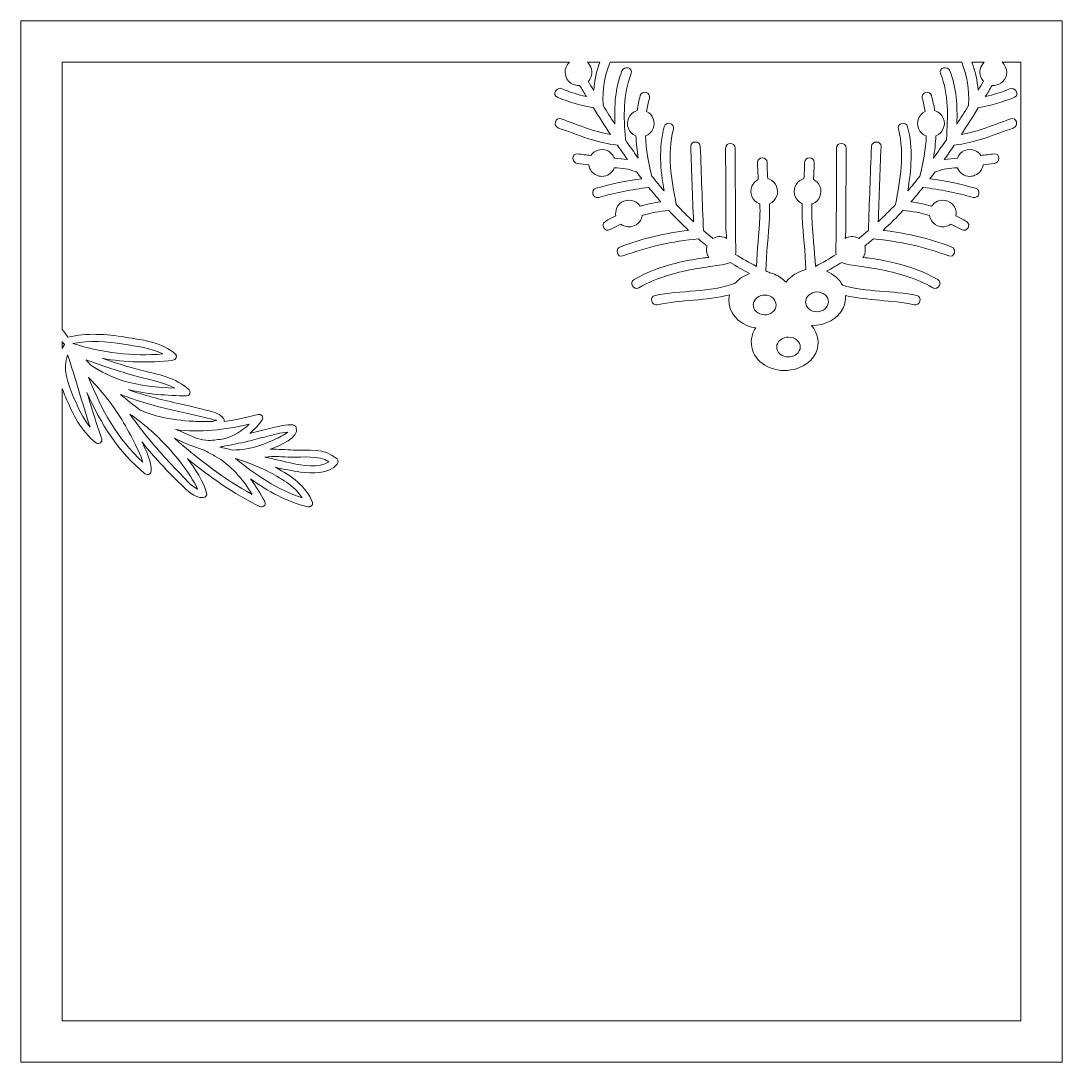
# Model space of a CAD drawing. Header units: inches. Extents: x -622 to 6982, y -2318 to 2869.
# Drawn here: x 2402 to 3382, y -1090 to -110 of the extents above; entities that cross this region are included whole.
import ezdxf

# ---------------------------------------------------------------- set-up
doc = ezdxf.new("R2010")
doc.units = ezdxf.units.IN
doc.header["$MEASUREMENT"] = 0
doc.layers.add('Layer 1', color=7, linetype='Continuous')

msp = doc.modelspace()

# ---------------------------------------------------------------- linework, layer by layer
at = {"layer": 'Layer 1', "lineweight": 0}
msp.add_lwpolyline([(2402.19, -110.19), (2402.19, -1089.81), (3381.81, -1089.81), (3381.81, -110.19), (2402.19, -110.19)], dxfattribs=at)
for points, knots in [([(3342.8, -1050.8), (3342.8, -1050.8), (2441.2, -1050.8), (2441.2, -1050.8), (2441.2, -1050.8), (2441.2, -456.1), (2441.2, -456.1), (2442.09, -458.73), (2443.11, -461.33), (2444.21, -463.89), (2451.31, -480.39), (2458.68, -496.3), (2473.37, -507.39), (2475.73, -509.16), (2479.33, -506.2), (2478.38, -503.53), (2473.26, -489.08), (2468.83, -474.41), (2464.4, -459.74), (2477.1, -488.81), (2494.01, -516.04), (2518.99, -536.23), (2521.25, -538.06), (2524.7, -536.95), (2524.81, -533.81), (2525.14, -524.31), (2519.93, -514.6), (2515.96, -506.09), (2520.77, -512.04), (2525.74, -517.87), (2530.86, -523.56), (2538.04, -531.54), (2545.5, -539.26), (2553.24, -546.69), (2559.12, -552.34), (2564.96, -558.81), (2573.68, -558.76), (2575.89, -558.75), (2577.57, -556.59), (2576.97, -554.44), (2573.82, -543.07), (2566.82, -532.07), (2558.86, -522.05), (2580.03, -539.3), (2602.3, -555.12), (2626.96, -567.14), (2629.99, -568.63), (2633.3, -565.6), (2631.63, -562.47), (2627.69, -555.11), (2623.25, -547.86), (2618.2, -541.1), (2634.72, -552.78), (2652.33, -562.67), (2672.3, -567.49), (2674.64, -568.05), (2677.44, -565.85), (2676.5, -563.29), (2670.76, -547.66), (2656.19, -538.24), (2642.24, -530.46), (2642.08, -530.38), (2641.92, -530.3), (2641.76, -530.21), (2649.56, -532.03), (2657.41, -533.63), (2665.2, -534.71), (2675.77, -536.18), (2692.26, -536.51), (2699.67, -527.22), (2700.8, -525.8), (2701.13, -523.77), (2699.67, -522.39), (2688.32, -511.59), (2672.57, -514.36), (2658.25, -513.97), (2651.93, -513.79), (2644.23, -512.96), (2636.81, -513.28), (2637.55, -512.98), (2638.29, -512.67), (2639.03, -512.36), (2645.16, -509.77), (2664.61, -502.57), (2661.32, -492.84), (2660.78, -491.26), (2659.62, -490.53), (2658.03, -490.34), (2652.04, -489.63), (2644.69, -491.93), (2638.8, -493.07), (2631.89, -494.42), (2625.15, -496.37), (2618.32, -498.07), (2618.06, -498.14), (2617.79, -498.2), (2617.52, -498.27), (2622.14, -494.59), (2626.2, -490.29), (2629.35, -485.51), (2631.03, -482.97), (2628.26, -479.75), (2625.5, -480.5), (2614.97, -483.35), (2604.21, -485.71), (2593.36, -487.24), (2594.11, -482.87), (2587.9, -479.73), (2583.84, -478.48), (2572.27, -474.92), (2560.33, -472.48), (2548.55, -469.78), (2533.28, -466.27), (2518.01, -462.58), (2503.38, -457.15), (2521.21, -461.61), (2539.84, -462.57), (2558.14, -463.12), (2561.05, -463.21), (2562.71, -459.29), (2560.56, -457.29), (2547.82, -445.46), (2531.18, -443.01), (2514.99, -438.69), (2502.94, -435.47), (2490.57, -431.95), (2478.57, -427.65), (2500.55, -431.54), (2523, -432.2), (2545.32, -429.51), (2547.97, -429.2), (2550.18, -425.86), (2547.74, -423.69), (2535.13, -412.5), (2516.5, -410.45), (2500.49, -407.79), (2482.5, -404.8), (2464.34, -403.68), (2446.49, -407.73), (2444.7, -405.36), (2442.94, -402.97), (2441.2, -400.56), (2441.2, -400.56), (2441.2, -149.2), (2441.2, -149.2), (2441.2, -149.2), (2918.28, -149.2), (2918.28, -149.2), (2916.94, -150.42), (2915.87, -151.91), (2915.15, -153.63), (2912.47, -160.03), (2915.5, -167.42), (2921.9, -170.1), (2923.47, -170.76), (2925.11, -171.08), (2926.76, -171.08), (2927.13, -171.08), (2927.51, -171.06), (2927.89, -171.03), (2930, -174.51), (2932.13, -178), (2934.27, -181.5), (2926.48, -179.64), (2918.74, -177.42), (2911.44, -174.32), (2906.17, -172.08), (2901.58, -179.83), (2906.9, -182.09), (2917.77, -186.71), (2929.3, -189.7), (2940.85, -192.17), (2946.06, -200.54), (2951.37, -208.88), (2956.82, -217.15), (2940.83, -214.44), (2925.6, -207.76), (2910.37, -202.37), (2904.89, -200.43), (2902.54, -209.12), (2907.97, -211.05), (2926.2, -217.5), (2944.04, -225.22), (2963.41, -227.02), (2966.55, -231.65), (2969.74, -236.23), (2972.99, -240.78), (2968.89, -240.13), (2964.69, -239.84), (2960.61, -239.47), (2959.43, -236.34), (2957.03, -233.68), (2953.7, -232.29), (2948.07, -229.93), (2941.67, -232), (2938.39, -236.89), (2934.21, -236.39), (2930.02, -235.92), (2925.84, -235.4), (2920.1, -234.69), (2920.15, -243.7), (2925.84, -244.4), (2929.36, -244.83), (2932.88, -245.24), (2936.4, -245.66), (2937.01, -249.91), (2939.75, -253.74), (2943.99, -255.51), (2945.57, -256.17), (2947.21, -256.49), (2948.83, -256.49), (2953.75, -256.49), (2958.44, -253.58), (2960.46, -248.76), (2960.51, -248.63), (2960.55, -248.49), (2960.6, -248.36), (2967.3, -248.9), (2974.16, -249.49), (2980.2, -252.03), (2980.65, -252.22), (2981.08, -252.31), (2981.48, -252.35), (2983.11, -254.51), (2984.75, -256.65), (2986.41, -258.79), (2971.85, -260.6), (2957.54, -263.71), (2943.4, -267.66), (2937.83, -269.22), (2940.19, -277.9), (2945.79, -276.34), (2961.21, -272.03), (2976.85, -268.63), (2992.81, -267.07), (2992.86, -267.07), (2992.9, -267.05), (2992.94, -267.05), (2996.62, -271.58), (3000.37, -276.03), (3004.21, -280.4), (2997.67, -281.26), (2991.22, -282.71), (2984.91, -284.64), (2983.57, -282.56), (2981.62, -280.84), (2979.18, -279.82), (2972.77, -277.14), (2965.39, -280.17), (2962.71, -286.57), (2961.72, -288.93), (2961.52, -291.41), (2961.96, -293.75), (2958.61, -295.37), (2955.3, -297.08), (2952.06, -298.88), (2946.99, -301.68), (2951.52, -309.46), (2956.6, -306.65), (2959.9, -304.82), (2963.27, -303.07), (2966.69, -301.43), (2967.53, -302.07), (2968.45, -302.62), (2969.46, -303.04), (2971.04, -303.71), (2972.69, -304.02), (2974.3, -304.02), (2979.23, -304.02), (2983.92, -301.11), (2985.93, -296.29), (2986.32, -295.36), (2986.58, -294.4), (2986.73, -293.45), (2994.86, -290.91), (3003.21, -289.21), (3011.73, -288.67), (3017.74, -295.13), (3023.97, -301.35), (3030.44, -307.3), (3008.51, -309.85), (2986.97, -314.97), (2966.25, -322.71), (2960.87, -324.72), (2963.2, -333.42), (2968.64, -331.39), (2991.46, -322.86), (3015.29, -317.42), (3039.56, -315.39), (3042.23, -317.65), (3044.95, -319.85), (3047.69, -322.01), (3046.82, -324.79), (3046.95, -327.77), (3048.07, -330.5), (3048.41, -331.32), (3048.84, -332.09), (3049.33, -332.81), (3047.02, -332.94), (3044.8, -333.07), (3042.97, -333.36), (3034.9, -334.65), (3026.84, -336.14), (3018.9, -338.09), (3004.96, -341.51), (2991.59, -346.45), (2979.06, -353.47), (2974.01, -356.31), (2978.54, -364.08), (2983.6, -361.25), (2999.62, -352.27), (3017.03, -347.22), (3034.99, -343.83), (3043.03, -342.31), (3051.14, -341.18), (3059.24, -339.99), (3062.68, -339.49), (3066.4, -339.11), (3069.37, -337.4), (3075.3, -341.17), (3081.39, -344.73), (3087.71, -348.02), (3082.45, -349.86), (3077.73, -352.99), (3074.07, -357.13), (3050.76, -365.9), (3022.87, -363.43), (2998.84, -368.58), (2993.18, -369.79), (2995.57, -378.47), (3001.23, -377.26), (3023.22, -372.55), (3047.12, -373.55), (3068.74, -367.92), (3066.43, -379.52), (3072.29, -391.59), (3085.75, -397.01), (3088.3, -398.04), (3090.95, -398.7), (3093.62, -399.08), (3093.08, -399.79), (3092.57, -400.52), (3092.1, -401.28), (3092.05, -401.35), (3092.05, -401.41), (3092.02, -401.48), (3091.99, -401.54), (3091.94, -401.57), (3091.91, -401.63), (3085.47, -415.03), (3091.29, -430.82), (3107.99, -436.97), (3124.02, -442.88), (3143.48, -436.34), (3149.98, -422.87), (3154.32, -413.9), (3152.3, -404.01), (3145.95, -396.7), (3158.74, -397.13), (3171.36, -390.55), (3176.05, -379.79), (3177.65, -376.13), (3178.22, -372.33), (3177.95, -368.64), (3198.79, -373.47), (3221.54, -372.76), (3242.54, -377.26), (3248.19, -378.47), (3250.6, -369.8), (3244.93, -368.58), (3222.74, -363.82), (3197.27, -365.57), (3175.15, -358.97), (3172.15, -353.26), (3166.93, -348.49), (3160.16, -345.79), (3165.03, -343.14), (3169.77, -340.34), (3174.4, -337.4), (3177.38, -339.11), (3181.1, -339.49), (3184.53, -339.99), (3192.64, -341.17), (3200.74, -342.31), (3208.79, -343.83), (3226.73, -347.22), (3244.15, -352.27), (3260.17, -361.25), (3265.22, -364.08), (3269.77, -356.31), (3264.71, -353.47), (3252.18, -346.45), (3238.81, -341.52), (3224.87, -338.09), (3217.5, -336.27), (3210.02, -334.87), (3202.53, -333.64), (3200.46, -333.3), (3197.47, -333.18), (3194.32, -332.98), (3196.51, -329.87), (3197.26, -325.83), (3196.08, -322.01), (3198.83, -319.85), (3201.54, -317.65), (3204.21, -315.39), (3228.48, -317.42), (3252.32, -322.86), (3275.13, -331.39), (3280.56, -333.42), (3282.91, -324.72), (3277.52, -322.71), (3256.8, -314.97), (3235.26, -309.85), (3213.33, -307.3), (3219.8, -301.35), (3226.03, -295.13), (3232.04, -288.67), (3240.56, -289.21), (3248.92, -290.91), (3257.04, -293.45), (3257.19, -294.4), (3257.45, -295.36), (3257.84, -296.29), (3259.14, -299.39), (3261.56, -301.8), (3264.68, -303.08), (3266.22, -303.71), (3267.83, -304.03), (3269.45, -304.03), (3271.1, -304.03), (3272.75, -303.7), (3274.31, -303.04), (3275.31, -302.63), (3276.21, -302.05), (3277.05, -301.41), (3280.48, -303.06), (3283.86, -304.81), (3287.17, -306.65), (3292.24, -309.45), (3296.79, -301.68), (3291.71, -298.88), (3288.47, -297.08), (3285.17, -295.37), (3281.82, -293.75), (3282.28, -291.35), (3282.03, -288.88), (3281.06, -286.57), (3279.77, -283.47), (3277.34, -281.06), (3274.23, -279.79), (3271.12, -278.51), (3267.69, -278.52), (3264.59, -279.82), (3262.15, -280.84), (3260.2, -282.56), (3258.87, -284.64), (3252.55, -282.71), (3246.11, -281.26), (3239.56, -280.4), (3243.4, -276.03), (3247.15, -271.58), (3250.83, -267.05), (3250.87, -267.05), (3250.91, -267.07), (3250.96, -267.07), (3266.92, -268.63), (3282.56, -272.03), (3297.98, -276.34), (3303.57, -277.9), (3305.95, -269.22), (3300.38, -267.66), (3286.23, -263.71), (3271.92, -260.6), (3257.37, -258.79), (3259.02, -256.65), (3260.66, -254.51), (3262.29, -252.35), (3262.69, -252.31), (3263.12, -252.22), (3263.57, -252.03), (3269.61, -249.49), (3276.48, -248.9), (3283.17, -248.36), (3283.22, -248.49), (3283.26, -248.63), (3283.31, -248.76), (3285.33, -253.58), (3290.02, -256.49), (3294.94, -256.49), (3296.56, -256.49), (3298.2, -256.17), (3299.78, -255.51), (3304.02, -253.74), (3306.76, -249.91), (3307.37, -245.66), (3310.89, -245.24), (3314.42, -244.83), (3317.93, -244.4), (3323.61, -243.7), (3323.68, -234.69), (3317.93, -235.4), (3313.75, -235.92), (3309.56, -236.39), (3305.38, -236.89), (3304, -234.83), (3302.05, -233.22), (3299.7, -232.25), (3296.59, -230.97), (3293.17, -230.99), (3290.07, -232.29), (3286.97, -233.59), (3284.56, -236.01), (3283.28, -239.13), (3283.23, -239.24), (3283.2, -239.36), (3283.16, -239.47), (3279.08, -239.84), (3274.87, -240.12), (3270.78, -240.78), (3274.03, -236.23), (3277.22, -231.65), (3280.36, -227.02), (3299.72, -225.22), (3317.59, -217.49), (3335.8, -211.05), (3341.22, -209.13), (3338.89, -200.43), (3333.41, -202.37), (3318.17, -207.76), (3302.94, -214.44), (3286.95, -217.15), (3292.4, -208.88), (3297.71, -200.54), (3302.92, -192.17), (3314.47, -189.7), (3326, -186.71), (3336.87, -182.09), (3342.19, -179.83), (3337.61, -172.08), (3332.33, -174.32), (3325.03, -177.42), (3317.29, -179.64), (3309.5, -181.5), (3311.65, -177.99), (3313.79, -174.49), (3315.91, -170.99), (3316.28, -171.03), (3316.65, -171.08), (3317.03, -171.08), (3318.65, -171.08), (3320.29, -170.76), (3321.87, -170.1), (3324.97, -168.8), (3327.38, -166.37), (3328.66, -163.26), (3329.93, -160.15), (3329.92, -156.73), (3328.62, -153.63), (3327.91, -151.91), (3326.83, -150.42), (3325.49, -149.2), (3325.49, -149.2), (3342.8, -149.2), (3342.8, -149.2), (3342.8, -149.2), (3342.8, -1050.8), (3342.8, -1050.8)], [0, 0, 0, 0, 1, 1, 1, 2, 2, 2, 3, 3, 3, 4, 4, 4, 5, 5, 5, 6, 6, 6, 7, 7, 7, 8, 8, 8, 9, 9, 9, 10, 10, 10, 11, 11, 11, 12, 12, 12, 13, 13, 13, 14, 14, 14, 15, 15, 15, 16, 16, 16, 17, 17, 17, 18, 18, 18, 19, 19, 19, 20, 20, 20, 21, 21, 21, 22, 22, 22, 23, 23, 23, 24, 24, 24, 25, 25, 25, 26, 26, 26, 27, 27, 27, 28, 28, 28, 29, 29, 29, 30, 30, 30, 31, 31, 31, 32, 32, 32, 33, 33, 33, 34, 34, 34, 35, 35, 35, 36, 36, 36, 37, 37, 37, 38, 38, 38, 39, 39, 39, 40, 40, 40, 41, 41, 41, 42, 42, 42, 43, 43, 43, 44, 44, 44, 45, 45, 45, 46, 46, 46, 47, 47, 47, 48, 48, 48, 49, 49, 49, 50, 50, 50, 51, 51, 51, 52, 52, 52, 53, 53, 53, 54, 54, 54, 55, 55, 55, 56, 56, 56, 57, 57, 57, 58, 58, 58, 59, 59, 59, 60, 60, 60, 61, 61, 61, 62, 62, 62, 63, 63, 63, 64, 64, 64, 65, 65, 65, 66, 66, 66, 67, 67, 67, 68, 68, 68, 69, 69, 69, 70, 70, 70, 71, 71, 71, 72, 72, 72, 73, 73, 73, 74, 74, 74, 75, 75, 75, 76, 76, 76, 77, 77, 77, 78, 78, 78, 79, 79, 79, 80, 80, 80, 81, 81, 81, 82, 82, 82, 83, 83, 83, 84, 84, 84, 85, 85, 85, 86, 86, 86, 87, 87, 87, 88, 88, 88, 89, 89, 89, 90, 90, 90, 91, 91, 91, 92, 92, 92, 93, 93, 93, 94, 94, 94, 95, 95, 95, 96, 96, 96, 97, 97, 97, 98, 98, 98, 99, 99, 99, 100, 100, 100, 101, 101, 101, 102, 102, 102, 103, 103, 103, 104, 104, 104, 105, 105, 105, 106, 106, 106, 107, 107, 107, 108, 108, 108, 109, 109, 109, 110, 110, 110, 111, 111, 111, 112, 112, 112, 113, 113, 113, 114, 114, 114, 115, 115, 115, 116, 116, 116, 117, 117, 117, 118, 118, 118, 119, 119, 119, 120, 120, 120, 121, 121, 121, 122, 122, 122, 123, 123, 123, 124, 124, 124, 125, 125, 125, 126, 126, 126, 127, 127, 127, 128, 128, 128, 129, 129, 129, 130, 130, 130, 131, 131, 131, 132, 132, 132, 133, 133, 133, 134, 134, 134, 135, 135, 135, 136, 136, 136, 137, 137, 137, 138, 138, 138, 139, 139, 139, 140, 140, 140, 141, 141, 141, 142, 142, 142, 143, 143, 143, 144, 144, 144, 145, 145, 145, 146, 146, 146, 147, 147, 147, 148, 148, 148, 149, 149, 149, 150, 150, 150, 151, 151, 151, 152, 152, 152, 153, 153, 153, 154, 154, 154, 155, 155, 155, 156, 156, 156, 157, 157, 157, 158, 158, 158, 159, 159, 159, 160, 160, 160, 161, 161, 161, 162, 162, 162, 163, 163, 163, 164, 164, 164, 165, 165, 165, 166, 166, 166, 167, 167, 167, 168, 168, 168, 169, 169, 169, 170, 170, 170, 171, 171, 171, 172, 172, 172, 173, 173, 173, 174, 174, 174, 175, 175, 175, 176, 176, 176, 177, 177, 177, 178, 178, 178, 179, 179, 179, 180, 180, 180, 181, 181, 181, 182, 182, 182, 183, 183, 183, 184, 184, 184, 185, 185, 185, 186, 186, 186, 187, 187, 187, 188, 188, 188, 189, 189, 189, 189]), ([(2946.83, -149.2), (2943.63, -157.72), (2941.75, -166.48), (2941.1, -175.43), (2939.39, -172.62), (2937.68, -169.81), (2935.98, -167.01), (2936.96, -165.94), (2937.79, -164.73), (2938.37, -163.34), (2940.48, -158.31), (2939.04, -152.68), (2935.23, -149.2), (2935.23, -149.2), (2946.83, -149.2), (2946.83, -149.2)], [0, 0, 0, 0, 1, 1, 1, 2, 2, 2, 3, 3, 3, 4, 4, 4, 5, 5, 5, 5]), ([(2956.44, -149.2), (2956.44, -149.2), (3287.33, -149.2), (3287.33, -149.2), (3292.47, -161.87), (3294.62, -174.88), (3293.74, -188.57), (3293.71, -189), (3293.75, -189.39), (3293.82, -189.76), (3290.17, -195.61), (3286.47, -201.45), (3282.7, -207.26), (3283.37, -190.29), (3282.45, -173.38), (3276.11, -157.29), (3274.01, -151.96), (3265.3, -154.28), (3267.43, -159.68), (3275.24, -179.51), (3274.42, -200.46), (3272.87, -221.33), (3272.85, -221.58), (3272.87, -221.81), (3272.88, -222.04), (3268.92, -227.87), (3264.87, -233.65), (3260.73, -239.34), (3261.9, -232.39), (3262.69, -225.4), (3262.99, -218.4), (3263.06, -218.37), (3263.14, -218.35), (3263.22, -218.32), (3266.32, -217.02), (3268.73, -214.59), (3270.01, -211.48), (3271.28, -208.37), (3271.27, -204.95), (3269.97, -201.85), (3268.44, -198.19), (3265.38, -195.64), (3261.84, -194.62), (3261.15, -189.93), (3260.19, -185.24), (3258.87, -180.58), (3257.29, -175.01), (3248.61, -177.38), (3250.19, -182.97), (3251.37, -187.1), (3252.22, -191.25), (3252.86, -195.41), (3246.91, -198.3), (3244.16, -205.39), (3246.75, -211.57), (3248.15, -214.91), (3250.85, -217.31), (3254.01, -218.48), (3253.44, -231.13), (3251.12, -243.76), (3247.97, -256.21), (3244.23, -260.95), (3240.41, -265.6), (3236.5, -270.16), (3239.92, -250.09), (3241.68, -229.88), (3236.42, -209.79), (3234.96, -204.2), (3226.27, -206.57), (3227.74, -212.19), (3233.9, -235.71), (3229.62, -259.43), (3225.02, -282.83), (3225, -282.89), (3225.01, -282.94), (3225, -283), (3219.76, -288.59), (3214.36, -294), (3208.77, -299.2), (3209.64, -275.64), (3210.51, -252.08), (3211.38, -228.53), (3211.6, -222.73), (3202.59, -222.74), (3202.38, -228.53), (3201.41, -254.86), (3200.44, -281.2), (3199.46, -307.53), (3196.52, -310.05), (3193.51, -312.51), (3190.46, -314.91), (3187.15, -312.96), (3183, -312.52), (3179.2, -314.11), (3178.69, -314.32), (3178.21, -314.58), (3177.75, -314.84), (3177.97, -311.9), (3178.28, -309.18), (3178.29, -307.3), (3178.32, -298.27), (3178.35, -289.24), (3178.39, -280.2), (3178.45, -263.42), (3178.51, -246.65), (3178.58, -229.87), (3178.6, -224.08), (3169.6, -224.07), (3169.58, -229.87), (3169.5, -249.23), (3169.43, -268.59), (3169.36, -287.95), (3169.33, -296.98), (3169.29, -306.01), (3169.26, -315.05), (3169.24, -319.4), (3168.32, -325.13), (3169.31, -329.92), (3162.97, -333.95), (3156.42, -337.72), (3149.63, -341.19), (3148.98, -325.76), (3147.05, -310.43), (3146.34, -295), (3146.15, -290.85), (3146.18, -286.72), (3146.33, -282.59), (3146.6, -282.5), (3146.86, -282.42), (3147.13, -282.31), (3153.53, -279.63), (3156.56, -272.24), (3153.88, -265.84), (3152.66, -262.92), (3150.46, -260.72), (3147.83, -259.42), (3148.2, -254.14), (3148.5, -248.85), (3148.52, -243.53), (3148.54, -237.74), (3139.53, -237.73), (3139.52, -243.53), (3139.5, -248.57), (3139.23, -253.58), (3138.89, -258.58), (3138.39, -258.72), (3137.9, -258.88), (3137.41, -259.08), (3131.01, -261.76), (3127.98, -269.15), (3130.66, -275.55), (3131.97, -278.7), (3134.43, -281), (3137.34, -282.25), (3137.18, -286.48), (3137.15, -290.73), (3137.34, -295), (3138.1, -311.45), (3140.24, -327.78), (3140.73, -344.24), (3133.29, -345.93), (3126.63, -350.16), (3122.05, -356.13), (3119.18, -353), (3115.54, -350.38), (3111.22, -348.62), (3109.79, -348.03), (3108.34, -347.59), (3106.89, -347.21), (3105.58, -346.64), (3104.29, -346.05), (3103, -345.46), (3103.41, -328.58), (3105.65, -311.85), (3106.43, -295), (3106.62, -290.74), (3106.59, -286.49), (3106.43, -282.26), (3109.47, -280.97), (3111.84, -278.6), (3113.12, -275.55), (3115.79, -269.15), (3112.76, -261.76), (3106.36, -259.08), (3105.87, -258.88), (3105.38, -258.72), (3104.88, -258.58), (3104.54, -253.58), (3104.27, -248.57), (3104.25, -243.53), (3104.24, -237.74), (3095.24, -237.73), (3095.25, -243.53), (3095.27, -248.85), (3095.57, -254.14), (3095.94, -259.42), (3093.31, -260.72), (3091.11, -262.93), (3089.89, -265.84), (3088.59, -268.94), (3088.58, -272.36), (3089.86, -275.47), (3091.13, -278.58), (3093.54, -281.01), (3096.65, -282.31), (3096.91, -282.42), (3097.18, -282.5), (3097.44, -282.6), (3097.59, -286.72), (3097.62, -290.85), (3097.43, -295), (3096.72, -310.43), (3094.79, -325.76), (3094.15, -341.19), (3087.35, -337.72), (3080.8, -333.95), (3074.46, -329.92), (3075.45, -325.13), (3074.53, -319.4), (3074.51, -315.05), (3074.48, -306.01), (3074.45, -296.98), (3074.41, -287.95), (3074.34, -268.59), (3074.27, -249.23), (3074.19, -229.87), (3074.17, -224.08), (3065.17, -224.07), (3065.19, -229.87), (3065.26, -246.65), (3065.32, -263.42), (3065.38, -280.2), (3065.41, -288.59), (3065.45, -296.98), (3065.48, -305.37), (3065.48, -307.36), (3065.88, -310.99), (3066.06, -314.91), (3065.58, -314.63), (3065.1, -314.33), (3064.57, -314.11), (3060.77, -312.52), (3056.62, -312.96), (3053.31, -314.91), (3050.26, -312.51), (3047.26, -310.05), (3044.31, -307.53), (3043.34, -281.2), (3042.36, -254.86), (3041.39, -228.53), (3041.18, -222.75), (3032.18, -222.73), (3032.39, -228.53), (3033.26, -252.08), (3034.13, -275.64), (3035, -299.2), (3029.41, -294), (3024.01, -288.59), (3018.77, -283), (3018.76, -282.94), (3018.77, -282.89), (3018.76, -282.83), (3014.15, -259.44), (3009.87, -235.71), (3016.03, -212.19), (3017.49, -206.58), (3008.81, -204.19), (3007.35, -209.79), (3002.09, -229.88), (3003.85, -250.09), (3007.27, -270.16), (3003.36, -265.6), (2999.54, -260.95), (2995.8, -256.21), (2992.65, -243.76), (2990.33, -231.13), (2989.77, -218.48), (2992.93, -217.31), (2995.62, -214.91), (2997.02, -211.57), (2999.61, -205.39), (2996.86, -198.3), (2990.91, -195.41), (2991.55, -191.25), (2992.41, -187.1), (2993.58, -182.97), (2995.16, -177.39), (2986.48, -175), (2984.9, -180.58), (2983.58, -185.24), (2982.62, -189.92), (2981.93, -194.61), (2981.49, -194.74), (2981.06, -194.89), (2980.63, -195.06), (2977.52, -196.34), (2975.1, -198.75), (2973.8, -201.85), (2972.5, -204.95), (2972.49, -208.37), (2973.76, -211.48), (2975.04, -214.59), (2977.45, -217.02), (2980.55, -218.32), (2980.63, -218.35), (2980.71, -218.37), (2980.78, -218.4), (2981.08, -225.4), (2981.87, -232.39), (2983.04, -239.34), (2978.9, -233.65), (2974.85, -227.87), (2970.89, -222.04), (2970.9, -221.81), (2970.92, -221.58), (2970.91, -221.33), (2969.35, -200.44), (2968.52, -179.52), (2976.34, -159.68), (2978.47, -154.29), (2969.77, -151.96), (2967.66, -157.29), (2961.32, -173.38), (2960.4, -190.29), (2961.07, -207.26), (2957.3, -201.46), (2953.6, -195.61), (2949.95, -189.76), (2950.02, -189.39), (2950.06, -189), (2950.03, -188.57), (2949.15, -174.88), (2951.3, -161.86), (2956.44, -149.2)], [0, 0, 0, 0, 1, 1, 1, 2, 2, 2, 3, 3, 3, 4, 4, 4, 5, 5, 5, 6, 6, 6, 7, 7, 7, 8, 8, 8, 9, 9, 9, 10, 10, 10, 11, 11, 11, 12, 12, 12, 13, 13, 13, 14, 14, 14, 15, 15, 15, 16, 16, 16, 17, 17, 17, 18, 18, 18, 19, 19, 19, 20, 20, 20, 21, 21, 21, 22, 22, 22, 23, 23, 23, 24, 24, 24, 25, 25, 25, 26, 26, 26, 27, 27, 27, 28, 28, 28, 29, 29, 29, 30, 30, 30, 31, 31, 31, 32, 32, 32, 33, 33, 33, 34, 34, 34, 35, 35, 35, 36, 36, 36, 37, 37, 37, 38, 38, 38, 39, 39, 39, 40, 40, 40, 41, 41, 41, 42, 42, 42, 43, 43, 43, 44, 44, 44, 45, 45, 45, 46, 46, 46, 47, 47, 47, 48, 48, 48, 49, 49, 49, 50, 50, 50, 51, 51, 51, 52, 52, 52, 53, 53, 53, 54, 54, 54, 55, 55, 55, 56, 56, 56, 57, 57, 57, 58, 58, 58, 59, 59, 59, 60, 60, 60, 61, 61, 61, 62, 62, 62, 63, 63, 63, 64, 64, 64, 65, 65, 65, 66, 66, 66, 67, 67, 67, 68, 68, 68, 69, 69, 69, 70, 70, 70, 71, 71, 71, 72, 72, 72, 73, 73, 73, 74, 74, 74, 75, 75, 75, 76, 76, 76, 77, 77, 77, 78, 78, 78, 79, 79, 79, 80, 80, 80, 81, 81, 81, 82, 82, 82, 83, 83, 83, 84, 84, 84, 85, 85, 85, 86, 86, 86, 87, 87, 87, 88, 88, 88, 89, 89, 89, 90, 90, 90, 91, 91, 91, 92, 92, 92, 93, 93, 93, 94, 94, 94, 95, 95, 95, 96, 96, 96, 97, 97, 97, 98, 98, 98, 99, 99, 99, 100, 100, 100, 101, 101, 101, 102, 102, 102, 103, 103, 103, 104, 104, 104, 105, 105, 105, 106, 106, 106, 107, 107, 107, 108, 108, 108, 109, 109, 109, 110, 110, 110, 111, 111, 111, 111]), ([(3308.54, -149.2), (3304.73, -152.68), (3303.29, -158.31), (3305.4, -163.34), (3305.99, -164.75), (3306.82, -165.96), (3307.79, -167.01), (3306.09, -169.82), (3304.38, -172.62), (3302.67, -175.43), (3302.03, -166.48), (3300.14, -157.72), (3296.94, -149.2), (3296.94, -149.2), (3308.54, -149.2), (3308.54, -149.2)], [0, 0, 0, 0, 1, 1, 1, 2, 2, 2, 3, 3, 3, 4, 4, 4, 5, 5, 5, 5]), ([(3111.72, -381.31), (3109.31, -386.01), (3102.88, -388.08), (3097.46, -385.9), (3092.03, -383.71), (3089.72, -378.14), (3092.22, -373.5), (3094.71, -368.85), (3101, -366.85), (3106.35, -368.98), (3111.7, -371.11), (3114.14, -376.62), (3111.72, -381.31)], [0, 0, 0, 0, 1, 1, 1, 2, 2, 2, 3, 3, 3, 4, 4, 4, 4]), ([(3161.1, -378.03), (3158.9, -382.83), (3152.58, -385.18), (3147.08, -383.23), (3141.58, -381.28), (3139.04, -375.82), (3141.32, -371.07), (3143.61, -366.32), (3149.79, -364.05), (3155.21, -365.95), (3160.64, -367.85), (3163.31, -373.24), (3161.1, -378.03)], [0, 0, 0, 0, 1, 1, 1, 2, 2, 2, 3, 3, 3, 4, 4, 4, 4]), ([(2451.07, -413.74), (2466.82, -410.69), (2482.84, -411.74), (2498.68, -414.37), (2510.39, -416.32), (2524.68, -417.76), (2535.74, -423.61), (2507.15, -425.83), (2478.62, -422.56), (2451.19, -413.88), (2451.15, -413.83), (2451.11, -413.79), (2451.07, -413.74)], [0, 0, 0, 0, 1, 1, 1, 2, 2, 2, 3, 3, 3, 4, 4, 4, 4]), ([(3134.53, -420.76), (3132.13, -425.5), (3125.52, -427.7), (3119.87, -425.63), (3114.21, -423.55), (3111.71, -418.03), (3114.2, -413.33), (3116.68, -408.64), (3123.15, -406.51), (3128.73, -408.54), (3134.3, -410.57), (3136.94, -416.02), (3134.53, -420.76)], [0, 0, 0, 0, 1, 1, 1, 2, 2, 2, 3, 3, 3, 4, 4, 4, 4]), ([(2441.2, -411.96), (2441.4, -412.23), (2441.61, -412.51), (2441.81, -412.78), (2442.08, -413.47), (2442.52, -414.09), (2443.14, -414.5), (2443.18, -414.56), (2443.22, -414.61), (2443.26, -414.67), (2442.49, -415.91), (2441.81, -417.17), (2441.2, -418.45), (2441.2, -418.45), (2441.2, -411.96), (2441.2, -411.96)], [0, 0, 0, 0, 1, 1, 1, 2, 2, 2, 3, 3, 3, 4, 4, 4, 5, 5, 5, 5]), ([(2467.38, -492.31), (2460.68, -484.1), (2456.12, -474.28), (2451.85, -464.46), (2446.22, -451.5), (2441.39, -437.51), (2446.13, -424.3), (2453.72, -446.81), (2459.98, -469.74), (2467.38, -492.31)], [0, 0, 0, 0, 1, 1, 1, 2, 2, 2, 3, 3, 3, 3]), ([(2467.98, -433.97), (2466.52, -432.33), (2465.05, -430.69), (2463.62, -429.02), (2477.53, -434.7), (2492.07, -438.8), (2506.41, -443.29), (2519.8, -447.47), (2534.73, -449.06), (2547.03, -455.89), (2530.67, -455.13), (2514.28, -453.54), (2498.57, -448.74), (2488.41, -445.65), (2477.36, -440.66), (2467.98, -433.97)], [0, 0, 0, 0, 1, 1, 1, 2, 2, 2, 3, 3, 3, 4, 4, 4, 5, 5, 5, 5]), ([(2507.11, -503.37), (2510.34, -509.87), (2514.83, -517.68), (2516.88, -525.39), (2493.25, -503.71), (2477.61, -475.34), (2465.89, -445.63), (2476.11, -456.02), (2485.35, -467.31), (2493.38, -479.52), (2498.43, -487.18), (2503.02, -495.15), (2507.11, -503.37)], [0, 0, 0, 0, 1, 1, 1, 2, 2, 2, 3, 3, 3, 4, 4, 4, 4]), ([(2584.9, -486.26), (2583.27, -487.69), (2579.2, -487.09), (2576.93, -487.17), (2571.61, -487.35), (2566.21, -486.99), (2560.9, -486.65), (2550.36, -485.97), (2539.83, -484.55), (2529.63, -481.75), (2524.48, -480.33), (2519.43, -478.52), (2514.58, -476.32), (2508.17, -471.73), (2501.98, -466.82), (2496.01, -461.66), (2523.41, -472.89), (2553.56, -477.87), (2582.02, -485.06), (2582.85, -485.3), (2583.67, -485.54), (2584.5, -485.78), (2586.56, -485.82), (2586.69, -485.98), (2584.9, -486.26)], [0, 0, 0, 0, 1, 1, 1, 2, 2, 2, 3, 3, 3, 4, 4, 4, 5, 5, 5, 6, 6, 6, 7, 7, 7, 8, 8, 8, 8]), ([(2504.73, -480.09), (2515.88, -487.88), (2526.3, -496.65), (2535.83, -506.45), (2542.51, -513.32), (2548.76, -520.64), (2554.44, -528.36), (2559.51, -535.25), (2565.02, -542.64), (2568.42, -550.67), (2561.83, -547.63), (2555.83, -539.77), (2551.37, -535.29), (2544.73, -528.64), (2538.32, -521.78), (2532.12, -514.73), (2522.39, -503.65), (2513.28, -492.08), (2504.73, -480.09)], [0, 0, 0, 0, 1, 1, 1, 2, 2, 2, 3, 3, 3, 4, 4, 4, 5, 5, 5, 6, 6, 6, 6]), ([(2593.08, -503.44), (2588.41, -504.18), (2583.71, -504.73), (2579, -505), (2578.92, -505), (2578.86, -505.03), (2578.79, -505.03), (2575.26, -504.83), (2571.74, -504.19), (2568.22, -503.23), (2561.54, -500.12), (2554.71, -497.28), (2547.82, -494.68), (2570.86, -497.72), (2594.4, -495.01), (2617.08, -489.66), (2610.53, -496.02), (2601.94, -500.98), (2593.08, -503.44)], [0, 0, 0, 0, 1, 1, 1, 2, 2, 2, 3, 3, 3, 4, 4, 4, 5, 5, 5, 6, 6, 6, 6]), ([(2626.91, -509.71), (2618.66, -512.45), (2610.3, -513.94), (2601.71, -513.98), (2597.54, -513.1), (2593.39, -512.16), (2589.26, -511.15), (2590.64, -510.9), (2592.01, -510.61), (2593.39, -510.26), (2600.85, -509.11), (2608.26, -507.5), (2615.59, -505.76), (2621.63, -504.33), (2627.59, -502.61), (2633.62, -501.16), (2639.4, -499.78), (2646.83, -497.48), (2653.37, -497.08), (2650.39, -499.74), (2643.57, -502.89), (2642.13, -503.56), (2637.18, -505.89), (2632.1, -507.99), (2626.91, -509.71)], [0, 0, 0, 0, 1, 1, 1, 2, 2, 2, 3, 3, 3, 4, 4, 4, 5, 5, 5, 6, 6, 6, 7, 7, 7, 8, 8, 8, 8]), ([(2546.6, -502.85), (2555.61, -507.22), (2564.95, -511.01), (2574.63, -514.16), (2578.06, -515.92), (2581.46, -517.72), (2584.8, -519.62), (2599.76, -528.1), (2611.01, -541.33), (2619.95, -555.83), (2593.36, -541.34), (2569.51, -522.63), (2546.6, -502.85)], [0, 0, 0, 0, 1, 1, 1, 2, 2, 2, 3, 3, 3, 4, 4, 4, 4]), ([(2631.76, -520.58), (2639.85, -519.26), (2649.29, -520.52), (2656.37, -520.74), (2667.79, -521.09), (2682.05, -518.37), (2692.02, -525), (2683.06, -531.39), (2666.47, -528.37), (2657.25, -526.31), (2648.76, -524.42), (2640.24, -522.59), (2631.76, -520.58)], [0, 0, 0, 0, 1, 1, 1, 2, 2, 2, 3, 3, 3, 4, 4, 4, 4]), ([(2634.1, -533.83), (2645.71, -539.84), (2659.52, -547.33), (2666.78, -558.84), (2643.35, -551.49), (2623.22, -537.12), (2604.05, -521.91), (2614.4, -524.93), (2624.47, -528.86), (2634.1, -533.83)], [0, 0, 0, 0, 1, 1, 1, 2, 2, 2, 3, 3, 3, 3])]:
    msp.add_open_spline(points, degree=3, knots=knots, dxfattribs=at)

doc.saveas('drawing.dxf')
